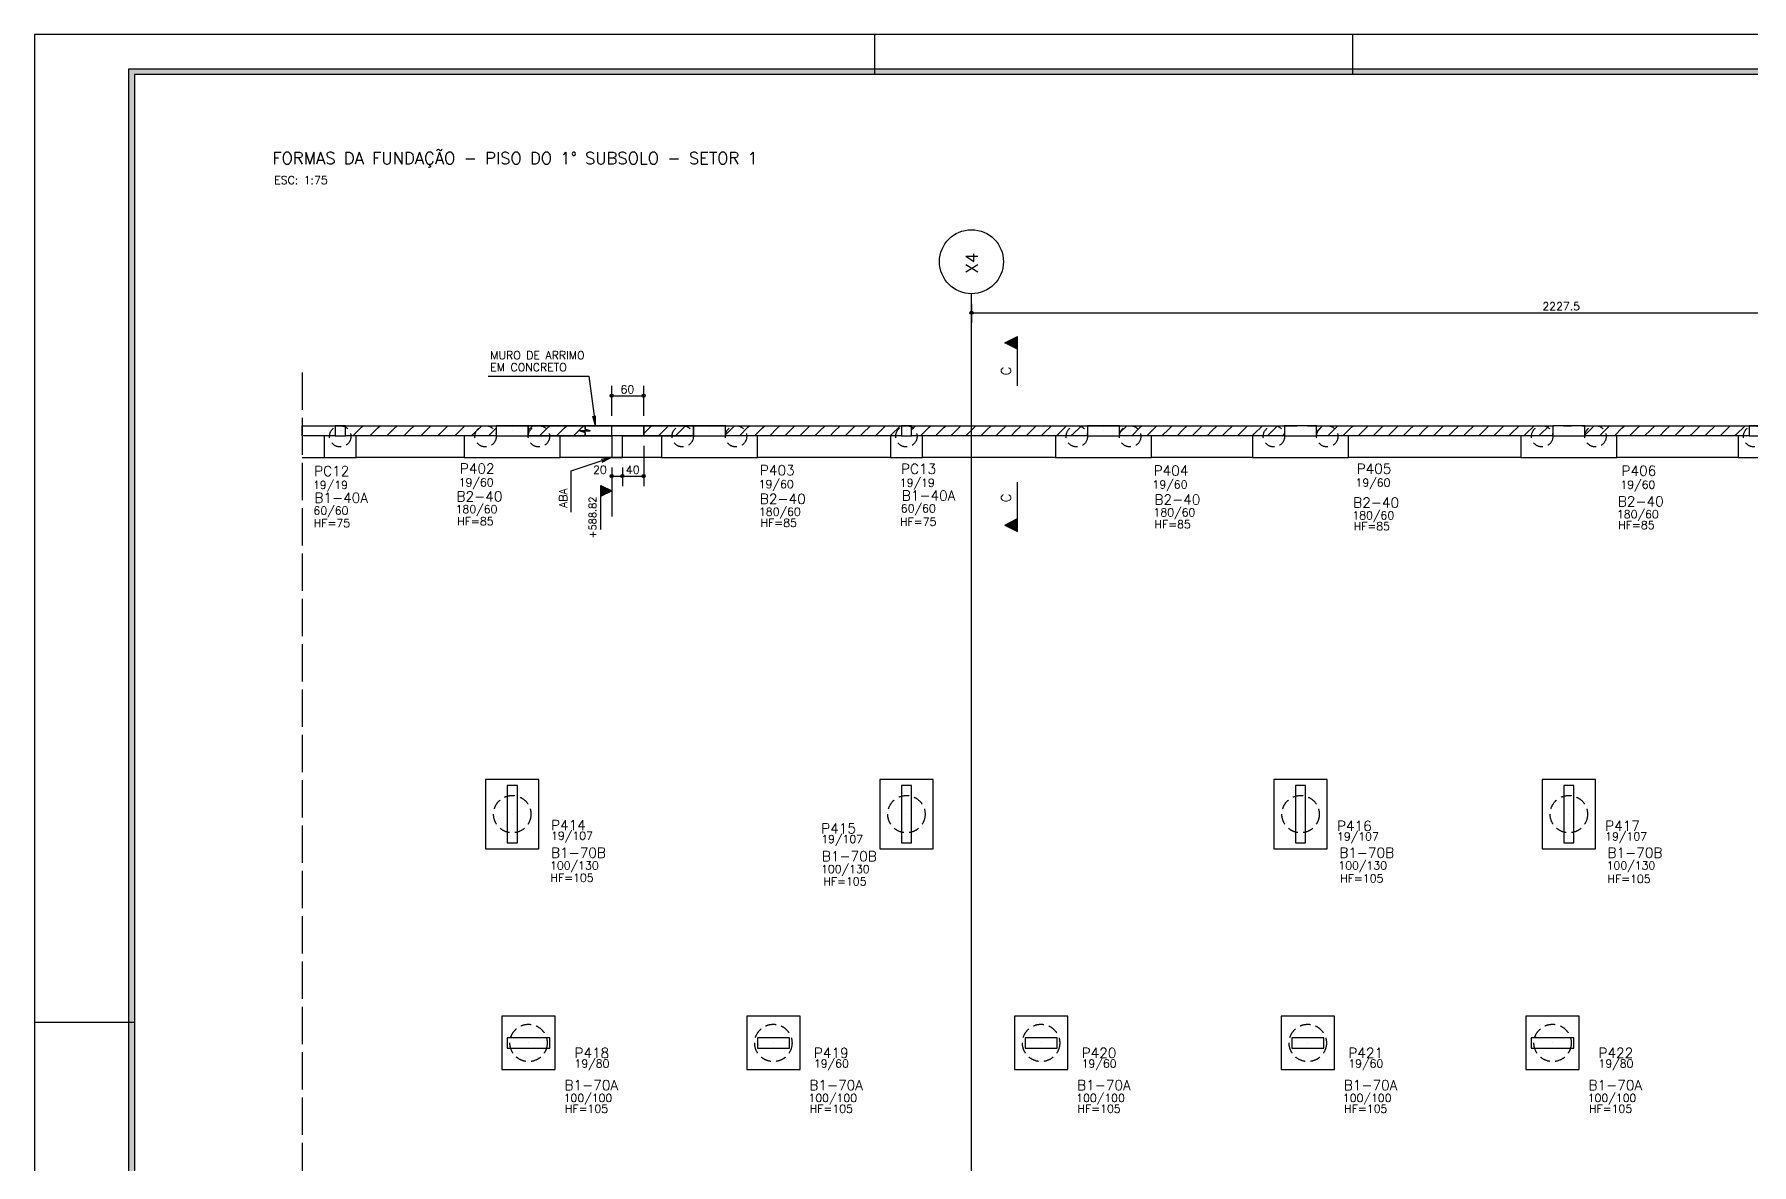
# Model space of a CAD drawing. Extents: x -5956 to 5211, y -572 to 5735.
# Drawn here: x -5956 to -2736, y 3616 to 5735 of the extents above; entities that cross this region are included whole.
import ezdxf

# ---------------------------------------------------------------- set-up
doc = ezdxf.new("R2010")
doc.units = 0
doc.header["$LTSCALE"] = 100
doc.header["$MEASUREMENT"] = 0
for name, pattern in [('ESTILO_TQS_0001', [0.85, 0.7, -0.15]), ('ESTILO_TQS_0002', [0.3, 0.2, -0.1]), ('ESTILO_TQS_0004', [2.4, 1.5, 0.2, 0.15, -0.2, 0.15, -0.2])]:
    doc.linetypes.add(name, pattern=pattern)
doc.layers.get('0').update_dxf_attribs({"color": 245, "linetype": 'CONTINUOUS'})
for name, color, linetype in [('01', 7, 'CONTINUOUS'), ('12', 7, 'CONTINUOUS'), ('16', 5, 'CONTINUOUS'), ('18', 4, 'CONTINUOUS'), ('2', 5, 'CONTINUOUS'), ('201', 7, 'ESTILO_TQS_0001'), ('205', 5, 'ESTILO_TQS_0004'), ('210', 7, 'ESTILO_TQS_0002'), ('221', 102, 'CONTINUOUS'), ('224', 7, 'CONTINUOUS'), ('240', 43, 'CONTINUOUS'), ('242', 7, 'CONTINUOUS'), ('251', 5, 'CONTINUOUS'), ('30', 7, 'CONTINUOUS'), ('9', 3, 'CONTINUOUS')]:
    doc.layers.add(name, color=color, linetype=linetype)
doc.styles.get("Standard").update_dxf_attribs({"font": 'ROMANS.SHX'})

# ---------------------------------------------------------------- blocks, each defined once
blk = doc.blocks.new('_H0B108D4A6C-007')
for p, q in [((-3049.126, 4983.607034), (-3032.182265, 5000.55077)), ((-3032.182265, 5000.55077), (-3031.137034, 5001.596)), ((-3021.852763, 4982.596), (-3005.541422, 4998.907341)), ((-3005.541422, 4998.907341), (-3002.852763, 5001.596)), ((-2993.568492, 4982.596), (-2978.900579, 4997.263912)), ((-2978.900579, 4997.263912), (-2974.568492, 5001.596)), ((-2965.284221, 4982.596), (-2952.259737, 4995.620484)), ((-2952.259737, 4995.620484), (-2946.284221, 5001.596)), ((-2936.999949, 4982.596), (-2925.618894, 4993.977055)), ((-2925.618894, 4993.977055), (-2917.999949, 5001.596)), ((-2908.715678, 4982.596), (-2898.978052, 4992.333626)), ((-2898.978052, 4992.333626), (-2889.715678, 5001.596)), ((-2872.337209, 4990.690198), (-2861.431407, 5001.596)), ((-2845.696366, 4989.046769), (-2833.147136, 5001.596)), ((-2819.055524, 4987.403341), (-2804.862864, 5001.596)), ((-2792.414681, 4985.759912), (-2776.578593, 5001.596)), ((-2765.773838, 4984.116483), (-2748.294322, 5001.596)), ((-2880.431407, 4982.596), (-2872.337209, 4990.690198)), ((-2852.147136, 4982.596), (-2845.696366, 4989.046769)), ((-2823.862864, 4982.596), (-2819.055524, 4987.403341)), ((-2795.578593, 4982.596), (-2792.414681, 4985.759912)), ((-2767.294322, 4982.596), (-2765.773838, 4984.116483))]:
    blk.add_line(p, q)
blk = doc.blocks.new('_H0B108D4A6C-008')
for p, q in [((-3552.126, 4989.723917), (-3540.742163, 5001.107754)), ((-3540.742163, 5001.107754), (-3540.253917, 5001.596)), ((-3530.969645, 4982.596), (-3513.621097, 4999.944548)), ((-3513.621097, 4999.944548), (-3511.969645, 5001.596)), ((-3502.685374, 4982.596), (-3486.500032, 4998.781342)), ((-3486.500032, 4998.781342), (-3483.685374, 5001.596)), ((-3474.401103, 4982.596), (-3459.378967, 4997.618136)), ((-3459.378967, 4997.618136), (-3455.401103, 5001.596)), ((-3446.116832, 4982.596), (-3432.257901, 4996.45493)), ((-3432.257901, 4996.45493), (-3427.116832, 5001.596)), ((-3417.83256, 4982.596), (-3405.136836, 4995.291724)), ((-3405.136836, 4995.291724), (-3398.83256, 5001.596)), ((-3389.548289, 4982.596), (-3378.015771, 4994.128518)), ((-3378.015771, 4994.128518), (-3370.548289, 5001.596)), ((-3361.264018, 4982.596), (-3350.894706, 4992.965312)), ((-3350.894706, 4992.965312), (-3342.264018, 5001.596)), ((-3332.979747, 4982.596), (-3323.77364, 4991.802106)), ((-3323.77364, 4991.802106), (-3313.979747, 5001.596)), ((-3296.652575, 4990.638901), (-3285.695476, 5001.596)), ((-3269.53151, 4989.475695), (-3257.411204, 5001.596)), ((-3242.410444, 4988.312489), (-3229.126933, 5001.596)), ((-3215.289379, 4987.149283), (-3200.842662, 5001.596)), ((-3188.168314, 4985.986077), (-3172.558391, 5001.596)), ((-3161.047249, 4984.822871), (-3144.274119, 5001.596)), ((-3133.926183, 4983.659665), (-3115.989848, 5001.596)), ((-3304.695476, 4982.596), (-3296.652575, 4990.638901)), ((-3276.411204, 4982.596), (-3269.53151, 4989.475695)), ((-3248.126933, 4982.596), (-3242.410444, 4988.312489)), ((-3219.842662, 4982.596), (-3215.289379, 4987.149283)), ((-3191.558391, 4982.596), (-3188.168314, 4985.986077)), ((-3163.274119, 4982.596), (-3161.047249, 4984.822871)), ((-3134.989848, 4982.596), (-3133.926183, 4983.659665))]:
    blk.add_line(p, q)
blk = doc.blocks.new('_H0B108D4A6C-009')
for p, q in [((-4311.626, 4993.89924), (-4304.348262, 5001.176979)), ((-4304.348262, 5001.176979), (-4303.92924, 5001.596)), ((-4294.644969, 4982.596), (-4277.603822, 4999.637147)), ((-4277.603822, 4999.637147), (-4275.644969, 5001.596)), ((-4266.360698, 4982.596), (-4250.859382, 4998.097316)), ((-4250.859382, 4998.097316), (-4247.360698, 5001.596)), ((-4238.076427, 4982.596), (-4224.114942, 4996.557485)), ((-4224.114942, 4996.557485), (-4219.076427, 5001.596)), ((-4209.792155, 4982.596), (-4197.370502, 4995.017653)), ((-4197.370502, 4995.017653), (-4190.792155, 5001.596)), ((-4181.507884, 4982.596), (-4170.626062, 4993.477822)), ((-4170.626062, 4993.477822), (-4162.507884, 5001.596)), ((-4153.223613, 4982.596), (-4143.881623, 4991.93799)), ((-4143.881623, 4991.93799), (-4134.223613, 5001.596)), ((-4117.137183, 4990.398159), (-4105.939342, 5001.596)), ((-4090.392743, 4988.858328), (-4077.65507, 5001.596)), ((-4063.648303, 4987.318496), (-4049.370799, 5001.596)), ((-4036.903863, 4985.778665), (-4021.086528, 5001.596)), ((-4010.159423, 4984.238833), (-3992.802257, 5001.596)), ((-4124.939342, 4982.596), (-4117.137183, 4990.398159)), ((-4096.65507, 4982.596), (-4090.392743, 4988.858328)), ((-4068.370799, 4982.596), (-4063.648303, 4987.318496)), ((-4040.086528, 4982.596), (-4036.903863, 4985.778665)), ((-4011.802257, 4982.596), (-4010.159423, 4984.238833)), ((-3983.517985, 4982.596), (-3983.414983, 4982.699002)), ((-3983.414983, 4982.699002), (-3981.626, 4984.487985))]:
    blk.add_line(p, q)
blk = doc.blocks.new('_H0B108D4A6C-010')
for p, q in [((-3921.626, 4987.919443), (-3908.740477, 5000.804966)), ((-3908.740477, 5000.804966), (-3907.949443, 5001.596)), ((-3898.665172, 4982.596), (-3882.09213, 4999.169042)), ((-3882.09213, 4999.169042), (-3879.665172, 5001.596)), ((-3870.3809, 4982.596), (-3855.443783, 4997.533118)), ((-3855.443783, 4997.533118), (-3851.3809, 5001.596)), ((-3842.096629, 4982.596), (-3828.795436, 4995.897193)), ((-3828.795436, 4995.897193), (-3823.096629, 5001.596)), ((-3813.812358, 4982.596), (-3802.147089, 4994.261269)), ((-3802.147089, 4994.261269), (-3794.812358, 5001.596)), ((-3785.528087, 4982.596), (-3775.498742, 4992.625344)), ((-3775.498742, 4992.625344), (-3766.528087, 5001.596)), ((-3757.243815, 4982.596), (-3748.850395, 4990.98942)), ((-3748.850395, 4990.98942), (-3738.243815, 5001.596)), ((-3722.202049, 4989.353496), (-3709.959544, 5001.596)), ((-3695.553702, 4987.717571), (-3681.675273, 5001.596)), ((-3668.905355, 4986.081647), (-3653.391002, 5001.596)), ((-3642.257008, 4984.445723), (-3625.10673, 5001.596)), ((-3728.959544, 4982.596), (-3722.202049, 4989.353496)), ((-3700.675273, 4982.596), (-3695.553702, 4987.717571)), ((-3672.391002, 4982.596), (-3668.905355, 4986.081647)), ((-3644.10673, 4982.596), (-3642.257008, 4984.445723)), ((-3615.822459, 4982.596), (-3615.608661, 4982.809798)), ((-3615.608661, 4982.809798), (-3612.126, 4986.292459))]:
    blk.add_line(p, q)
blk = doc.blocks.new('_H0B108D4A6C-011')
for p, q in [((-4660.626, 4984.310495), (-4644.28154, 5000.654955)), ((-4644.28154, 5000.654955), (-4643.340495, 5001.596)), ((-4634.056224, 4982.596), (-4617.5371, 4999.115124)), ((-4617.5371, 4999.115124), (-4615.056224, 5001.596)), ((-4605.771953, 4982.596), (-4590.79266, 4997.575293)), ((-4590.79266, 4997.575293), (-4586.771953, 5001.596)), ((-4577.487682, 4982.596), (-4564.04822, 4996.035461)), ((-4564.04822, 4996.035461), (-4558.487682, 5001.596)), ((-4549.20341, 4982.596), (-4537.303781, 4994.49563)), ((-4537.303781, 4994.49563), (-4530.20341, 5001.596)), ((-4520.919139, 4982.596), (-4510.559341, 4992.955798)), ((-4510.559341, 4992.955798), (-4501.919139, 5001.596)), ((-4492.634868, 4982.596), (-4483.814901, 4991.415967)), ((-4483.814901, 4991.415967), (-4473.634868, 5001.596)), ((-4457.070461, 4989.876136), (-4445.350597, 5001.596)), ((-4430.326021, 4988.336304), (-4417.066325, 5001.596)), ((-4403.581581, 4986.796473), (-4388.782054, 5001.596)), ((-4376.837141, 4985.256641), (-4360.497783, 5001.596)), ((-4350.092702, 4983.71681), (-4332.213512, 5001.596)), ((-4464.350597, 4982.596), (-4457.070461, 4989.876136)), ((-4436.066325, 4982.596), (-4430.326021, 4988.336304)), ((-4407.782054, 4982.596), (-4403.581581, 4986.796473)), ((-4379.497783, 4982.596), (-4376.837141, 4985.256641)), ((-4351.213512, 4982.596), (-4350.092702, 4983.71681))]:
    blk.add_line(p, q)
blk = doc.blocks.new('_H49D52006CD-001')
for p, q in [((-5030.126, 4993.112623), (-5022.927443, 5000.31118)), ((-5022.927443, 5000.31118), (-5022.54471, 5000.693914)), ((-5022.54471, 5000.693914), (-5022.399692, 5000.838931)), ((-5022.399692, 5000.838931), (-5022.285033, 5000.95359)), ((-5022.285033, 5000.95359), (-5022.118994, 5001.119629)), ((-5022.118994, 5001.119629), (-5021.642623, 5001.596)), ((-5008.822818, 4982.596), (-4995.926793, 4995.492025)), ((-4995.926793, 4995.492025), (-4994.108488, 4997.31033)), ((-4994.108488, 4997.31033), (-4993.419533, 4997.999285)), ((-4993.419533, 4997.999285), (-4992.874805, 4998.544013)), ((-4992.874805, 4998.544013), (-4992.085981, 4999.332838)), ((-4992.085981, 4999.332838), (-4989.822818, 5001.596)), ((-4968.926142, 4990.672871), (-4965.672266, 4993.926747)), ((-4965.672266, 4993.926747), (-4964.439374, 4995.159639)), ((-4964.439374, 4995.159639), (-4963.464578, 4996.134435)), ((-4963.464578, 4996.134435), (-4962.052967, 4997.546046)), ((-4962.052967, 4997.546046), (-4958.003013, 5001.596)), ((-4937.236045, 4990.543163), (-4935.459215, 4992.319993)), ((-4935.459215, 4992.319993), (-4934.05435, 4993.724858)), ((-4934.05435, 4993.724858), (-4932.019954, 4995.759254)), ((-4932.019954, 4995.759254), (-4926.183208, 5001.596)), ((-4977.003013, 4982.596), (-4968.926142, 4990.672871)), ((-4945.183208, 4982.596), (-4941.925492, 4985.853716)), ((-4941.925492, 4985.853716), (-4937.236045, 4990.543163))]:
    blk.add_line(p, q)
blk = doc.blocks.new('_H49D52006CD-004')
for p, q in [((-5373.126, 5000.13048), (-5371.752682, 5001.503798)), ((-5371.752682, 5001.503798), (-5371.66048, 5001.596)), ((-5358.840675, 4982.596), (-5341.934785, 4999.50189)), ((-5341.934785, 4999.50189), (-5339.840675, 5001.596)), ((-5327.02087, 4982.596), (-5312.116888, 4997.499982)), ((-5312.116888, 4997.499982), (-5308.02087, 5001.596)), ((-5295.201065, 4982.596), (-5282.298991, 4995.498074)), ((-5282.298991, 4995.498074), (-5276.201065, 5001.596)), ((-5263.381259, 4982.596), (-5252.481094, 4993.496165)), ((-5252.481094, 4993.496165), (-5244.381259, 5001.596)), ((-5231.561454, 4982.596), (-5222.663197, 4991.494257)), ((-5222.663197, 4991.494257), (-5212.561454, 5001.596)), ((-5192.8453, 4989.492349), (-5180.741649, 5001.596)), ((-5163.027403, 4987.490441), (-5148.921844, 5001.596)), ((-5133.209507, 4985.488532), (-5117.102039, 5001.596)), ((-5103.39161, 4983.486624), (-5090.126, 4996.752234)), ((-5199.741649, 4982.596), (-5192.8453, 4989.492349)), ((-5167.921844, 4982.596), (-5163.027403, 4987.490441)), ((-5136.102039, 4982.596), (-5133.209507, 4985.488532)), ((-5104.282234, 4982.596), (-5103.39161, 4983.486624))]:
    blk.add_line(p, q)
blk = doc.blocks.new('_H49D52006CD-005')
for p, q in [((-4813.673239, 4986.826748), (-4798.903987, 5001.596)), ((-4779.005024, 4989.675158), (-4767.084182, 5001.596)), ((-4754.264377, 4982.596), (-4739.020481, 4997.839896)), ((-4739.020481, 4997.839896), (-4735.264377, 5001.596)), ((-4786.084182, 4982.596), (-4779.005024, 4989.675158)), ((-4722.444572, 4982.596), (-4720.626, 4984.414572))]:
    blk.add_line(p, q)

msp = doc.modelspace()

# ---------------------------------------------------------------- linework, layer by layer
for p, q in [((-4381.211292, 5735.409286), (-4381.211292, 5660.409286)), ((-3484.961292, 5735.409286), (-3484.961292, 5660.409286)), ((-4894.193505, 4807.16056), (-4894.193505, 4889.610826)), ((-4894.193505, 4889.610826), (-4873.673239, 4879.350693)), ((-4894.193505, 4869.090519), (-4873.673239, 4879.350693)), ((-4892.363426, 4870.005559), (-4892.363426, 4888.695828)), ((-4890.533387, 4870.920599), (-4890.533387, 4887.780788)), ((-4888.703308, 4871.835638), (-4888.703308, 4886.865748)), ((-4886.873269, 4872.750637), (-4886.873269, 4885.950708)), ((-4885.043231, 4873.665677), (-4885.04319, 4885.035669)), ((-4883.213152, 4874.580716), (-4883.213152, 4884.12067)), ((-4881.383113, 4875.495756), (-4881.383113, 4883.20563)), ((-4879.553034, 4876.410796), (-4879.553075, 4882.290591)), ((-4877.722996, 4877.325835), (-4877.722996, 4881.375551)), ((-4875.892957, 4878.240834), (-4875.892957, 4880.460511)), ((-5956.211292, 3882.909286), (-5768.711292, 3882.909286))]:
    msp.add_line(p, q)
for points in [[(-5956.211292, -572.090714), (5211.288708, -572.090714), (5211.288708, 5735.409286), (-5956.211292, 5735.409286), (-5956.211292, -572.090714)], [(5136.288708, -497.090714), (5136.288708, -507.590714), (-5779.211292, -507.590714), (-5779.211292, 5670.909286), (5136.288708, 5670.909286), (5136.288708, 5660.409286), (-5768.711292, 5660.409286), (-5768.711292, -497.090714), (5136.288708, -497.090714)], [(-5768.711292, -497.090714), (5136.288708, -497.090714), (5136.288708, 5660.409286), (-5768.711292, 5660.409286), (-5768.711292, -497.090714)]]:
    msp.add_lwpolyline(points)
for points in [[(-5768.711292, 5660.409286), (-5779.211292, -507.590714), (-5779.211292, 5670.909286)], [(-5768.711292, 5660.409286), (-5779.211292, 5670.909286), (5136.288708, 5670.909286)], [(-5768.711292, 5660.409286), (5136.288708, 5670.909286), (5136.288708, 5660.409286)], [(-5768.711292, 5660.409286), (-5768.711292, -497.090714), (-5779.211292, -507.590714)]]:
    msp.add_solid(points)
at = {"layer": '01'}
for p, q in [((-5454.126, 4941.596), (-5412.626, 4941.596)), ((-5150.126, 4941.596), (-5352.626, 4941.596)), ((-4780.626, 4941.596), (-4970.126, 4941.596)), ((-4351.126, 4941.596126), (-4600.626, 4941.596126)), ((-4041.626, 4941.596), (-4291.126, 4941.596)), ((-3672.126, 4941.596), (-3861.626, 4941.596)), ((-3169.126, 4941.596), (-3492.126, 4941.596)), ((-2761.626004, 4941.596), (-2989.126, 4941.596))]:
    msp.add_line(p, q, dxfattribs=at)
for points in [[(-5454.126, 5001.596), (-5392.126, 5001.596), (-5392.126, 4982.596), (-5454.126, 4982.596), (-5454.126, 5001.596)], [(-5373.126, 5001.596), (-5090.126, 5001.596), (-5090.126, 4982.596), (-5373.126, 4982.596), (-5373.126, 5001.596)], [(-5030.126, 5001.596), (-4720.626, 5001.596), (-4720.626, 4982.596), (-5030.126, 4982.596), (-5030.126, 5001.596)], [(-4660.626, 5001.596), (-4330.626, 5001.596), (-4330.626, 4982.596), (-4660.626, 4982.596), (-4660.626, 5001.596)], [(-4311.626, 5001.596), (-3981.626, 5001.596), (-3981.626, 4982.596), (-4311.626, 4982.596), (-4311.626, 5001.596)], [(-3921.626, 5001.596), (-3612.126, 5001.596), (-3612.126, 4982.596), (-3921.626, 4982.596), (-3921.626, 5001.596)], [(-3552.126, 5001.596), (-3109.126, 5001.596), (-3109.126, 4982.596), (-3552.126, 4982.596), (-3552.126, 5001.596)], [(-3049.126, 5001.596), (-2741.126004, 5001.596), (-2741.126004, 4982.596), (-3049.126, 4982.596), (-3049.126, 5001.596)]]:
    msp.add_lwpolyline(points, dxfattribs=at)
at = {"layer": '18'}
msp.add_line((-4199.123325, 2665.096), (-4199.123325, 5249.096126), dxfattribs=at)
msp.add_lwpolyline([(-4923.673239, 4982.596), (-4873.673239, 4982.596), (-4873.673239, 4941.596), (-4853.673239, 4941.596), (-4853.673239, 4982.596), (-4813.673239, 4982.596), (-4813.673239, 5001.596), (-4923.673239, 5001.596), (-4923.673239, 4995.262673), (-4914.17324, 4992.096), (-4933.173239, 4992.096), (-4923.673239, 4988.929345), (-4923.673239, 4982.596)], dxfattribs=at)
msp.add_circle((-4199.123325, 5309.096126), 60, dxfattribs=at)
at = {"layer": '2'}
for points in [[(-5373.126, 4982.596), (-5373.126, 5001.596), (-5392.126, 5001.596), (-5392.126, 4982.596), (-5373.126, 4982.596)], [(-5030.126, 4982.596), (-5030.126, 5001.596), (-5090.126, 5001.596), (-5090.126, 4982.596), (-5030.126, 4982.596)], [(-4660.626, 4982.596), (-4660.626, 5001.596), (-4720.626, 5001.596), (-4720.626, 4982.596), (-4660.626, 4982.596)], [(-4311.626, 4982.596), (-4311.626, 5001.596), (-4330.626, 5001.596), (-4330.626, 4982.596), (-4311.626, 4982.596)], [(-3921.626, 4982.596), (-3921.626, 5001.596), (-3981.626, 5001.596), (-3981.626, 4982.596), (-3921.626, 4982.596)], [(-3552.126, 4982.596), (-3552.126, 5001.596), (-3612.126, 5001.596), (-3612.126, 4982.596), (-3552.126, 4982.596)], [(-3049.126, 4982.596), (-3049.126, 5001.596), (-3109.126, 5001.596), (-3109.126, 4982.596), (-3049.126, 4982.596)], [(-2722.126004, 4982.596), (-2722.126004, 5001.596), (-2741.126004, 5001.596), (-2741.126004, 4982.596), (-2722.126004, 4982.596)], [(-5069.626, 4219.596), (-5050.626, 4219.596), (-5050.626, 4326.596), (-5069.626, 4326.596), (-5069.626, 4219.596)], [(-4330.626, 4219.596), (-4311.626, 4219.596), (-4311.626, 4326.596), (-4330.626, 4326.596), (-4330.626, 4219.596)], [(-3591.626, 4219.596), (-3572.626, 4219.596), (-3572.626, 4326.596), (-3591.626, 4326.596), (-3591.626, 4219.596)], [(-3088.626, 4219.596), (-3069.626, 4219.596), (-3069.626, 4326.596), (-3088.626, 4326.596), (-3088.626, 4219.596)], [(-4989.626, 3834.596), (-4989.626, 3853.596), (-5069.626, 3853.596), (-5069.626, 3834.596), (-4989.626, 3834.596)], [(-4540.626021, 3834.596), (-4540.626021, 3853.596), (-4600.626021, 3853.596), (-4600.626021, 3834.596), (-4540.626021, 3834.596)], [(-4038.626021, 3834.596), (-4038.626021, 3853.596), (-4098.626021, 3853.596), (-4098.626021, 3834.596), (-4038.626021, 3834.596)], [(-3538.626021, 3834.596), (-3538.626021, 3853.596), (-3598.626021, 3853.596), (-3598.626021, 3834.596), (-3538.626021, 3834.596)], [(-3069.626, 3834.596), (-3069.626, 3853.596), (-3149.626, 3853.596), (-3149.626, 3834.596), (-3069.626, 3834.596)]]:
    msp.add_lwpolyline(points, dxfattribs=at)
at = {"layer": '201'}
msp.add_lwpolyline([(-5454.126, 5101.596), (-5454.126, 2665.096), (-3819.126021, 2665.096), (-3819.126021, -93.404)], dxfattribs=at)
at = {"layer": '205'}
msp.add_line((-5454.126, 5001.596), (-3.123768, 5001.596), dxfattribs=at)
at = {"layer": '210'}
msp.add_line((-4873.673239, 4982.596), (-4873.673239, 5001.596), dxfattribs=at)
for centre, radius in [((-5382.626, 4981.596), 20), ((-5110.126, 4981.596), 20), ((-5010.126, 4981.596), 20), ((-4740.626, 4981.596), 20), ((-4640.626, 4981.596), 20), ((-4321.126, 4981.596126), 20), ((-4001.626, 4981.596), 20), ((-3901.626, 4981.596), 20), ((-3632.126, 4981.596), 20), ((-3532.126, 4981.596), 20), ((-3129.126, 4981.596), 20), ((-3029.126, 4981.596), 20), ((-2731.626004, 4981.596), 20), ((-5060.126, 4273.096), 35), ((-4321.126, 4273.096), 35), ((-3582.126, 4273.096), 35), ((-3079.126, 4273.096), 35), ((-5029.626464, 3844.095874), 35), ((-4570.626485, 3844.095874), 35), ((-4068.626021, 3844.096), 35), ((-3568.626021, 3844.096), 35), ((-3109.626464, 3844.095874), 35)]:
    msp.add_circle(centre, radius, dxfattribs=at)
at = {"layer": '221', "color": 11, "linetype": 'Continuous'}
for p, q in [((-4199.123325, 5249.096126), (-4199.123325, 5249.096126)), ((-4199.123325, 5230.346126), (-4199.123325, 5194.695488)), ((-4199.123325, 5213.445488), (-1971.623768, 5213.445488)), ((-4873.673239, 5020.346), (-4873.673239, 5076.376881)), ((-4873.673239, 5057.626881), (-4813.673239, 5057.626881)), ((-4813.673239, 5020.346), (-4813.673239, 5076.376881)), ((-4873.673239, 5001.596), (-4873.673239, 5001.596)), ((-4813.673239, 5001.596), (-4813.673239, 5001.596)), ((-4813.673239, 4982.596), (-4813.673239, 4982.596)), ((-4813.673239, 4963.846), (-4813.673239, 4888.233099)), ((-4873.673239, 4941.596), (-4873.673239, 4941.596)), ((-4853.673239, 4941.596), (-4853.673239, 4941.596)), ((-4853.673239, 4941.596), (-4853.673239, 4941.596)), ((-4873.673239, 4922.846), (-4873.673239, 4888.233099)), ((-4873.673239, 4906.983099), (-4853.673239, 4906.983099)), ((-4853.673239, 4922.846), (-4853.673239, 4888.233099)), ((-4853.673239, 4922.846), (-4853.673239, 4888.233099)), ((-4853.673239, 4906.983099), (-4813.673239, 4906.983099))]:
    msp.add_line(p, q, dxfattribs=at)
at = {"layer": '221'}
msp.add_line((-4873.673239, 4922.846), (-4873.673239, 4831.141232), dxfattribs=at)
at = {"layer": '221', "color": 11, "linetype": 'Continuous'}
for points in [[(-5105.564636, 5094.158799), (-4916.37548, 5094.158799), (-4903.955225, 5001.596), (-4908.853082, 5019.694991), (-4903.955225, 5001.596), (-4904.001828, 5020.345942)], [(-4949.617168, 4839.625908), (-4949.617168, 4916.881089), (-4874.803228, 4941.596), (-4891.686902, 4933.440998), (-4874.803228, 4941.596), (-4893.222274, 4938.088689)]]:
    msp.add_lwpolyline(points, dxfattribs=at)
for centre, radius in [((-4199.123325, 5213.445488), 3), ((-4199.123325, 5213.445488), 1.5), ((-4873.673239, 5057.626881), 3), ((-4873.673239, 5057.626881), 1.5), ((-4813.673239, 5057.626881), 3), ((-4813.673239, 5057.626881), 1.5), ((-4873.673239, 4906.983099), 3), ((-4873.673239, 4906.983099), 1.5), ((-4853.673239, 4906.983099), 3), ((-4853.673239, 4906.983099), 3), ((-4853.673239, 4906.983099), 1.5), ((-4853.673239, 4906.983099), 1.5), ((-4813.673239, 4906.983099), 3), ((-4813.673239, 4906.983099), 1.5)]:
    msp.add_circle(centre, radius, dxfattribs=at)
at = {"layer": '224'}
for p, q in [((-4136.597112, 5156.755981), (-4112.5971, 5168.755981)), ((-4112.5971, 5144.755958), (-4136.597112, 5156.755981)), ((-4134.001031, 5155.457923), (-4134.001031, 5158.054038)), ((-4131.860665, 5154.387763), (-4131.860665, 5159.124267)), ((-4129.7203, 5153.317558), (-4129.720243, 5160.194473)), ((-4127.579877, 5152.247352), (-4127.579831, 5161.264678)), ((-4125.439454, 5151.177146), (-4125.439454, 5162.334884)), ((-4123.299043, 5150.106941), (-4123.299089, 5163.405044)), ((-4121.158677, 5149.036735), (-4121.158677, 5164.47525)), ((-4119.018312, 5147.966575), (-4119.018312, 5165.545455)), ((-4116.8779, 5146.896369), (-4116.8779, 5166.615615)), ((-4114.737535, 5145.826164), (-4114.737535, 5167.685821)), ((-4112.5971, 5076.596), (-4112.5971, 5168.755981)), ((-4112.5971, 4803.236019), (-4112.5971, 4895.396)), ((-4136.597112, 4815.236019), (-4112.5971, 4827.236042)), ((-4136.597112, 4815.236019), (-4112.5971, 4803.236019)), ((-4134.001031, 4813.937962), (-4134.001031, 4816.534077)), ((-4131.860665, 4812.867733), (-4131.860665, 4817.604237)), ((-4129.720243, 4811.797527), (-4129.7203, 4818.674442)), ((-4127.579831, 4810.727322), (-4127.579877, 4819.744648)), ((-4125.439454, 4809.657116), (-4125.439454, 4820.814854)), ((-4123.299089, 4808.586956), (-4123.299043, 4821.885059)), ((-4121.158677, 4807.51675), (-4121.158677, 4822.955265)), ((-4119.018312, 4806.446545), (-4119.018312, 4824.025425)), ((-4116.8779, 4805.376385), (-4116.8779, 4825.095631)), ((-4114.737535, 4804.306179), (-4114.737535, 4826.165836))]:
    msp.add_line(p, q, dxfattribs=at)
at = {"layer": '240'}
for points in [[(-5454.126, 5001.596), (-5392.126, 5001.596), (-5392.126, 4982.596), (-5454.126, 4982.596), (-5454.126, 5001.596)], [(-5373.126, 5001.596), (-5090.126, 5001.596), (-5090.126, 4982.596), (-5373.126, 4982.596), (-5373.126, 5001.596)], [(-5030.126, 5001.596), (-5030.126, 4982.596), (-4923.673239, 4982.596), (-4923.673239, 4988.929345), (-4933.173239, 4992.096), (-4914.17324, 4992.096), (-4923.673239, 4995.262673), (-4923.673239, 5001.596), (-5030.126, 5001.596)], [(-4813.673239, 4982.596), (-4720.626, 4982.596), (-4720.626, 5001.596), (-4813.673239, 5001.596), (-4813.673239, 4982.596)], [(-4660.626, 5001.596), (-4330.626, 5001.596), (-4330.626, 4982.596), (-4660.626, 4982.596), (-4660.626, 5001.596)], [(-4311.626, 5001.596), (-3981.626, 5001.596), (-3981.626, 4982.596), (-4311.626, 4982.596), (-4311.626, 5001.596)], [(-3921.626, 5001.596), (-3612.126, 5001.596), (-3612.126, 4982.596), (-3921.626, 4982.596), (-3921.626, 5001.596)], [(-3552.126, 5001.596), (-3109.126, 5001.596), (-3109.126, 4982.596), (-3552.126, 4982.596), (-3552.126, 5001.596)], [(-3049.126, 5001.596), (-2741.126004, 5001.596), (-2741.126004, 4982.596), (-3049.126, 4982.596), (-3049.126, 5001.596)]]:
    msp.add_lwpolyline(points, dxfattribs=at)
at = {"layer": '242'}
for p, q in [((-5382.626, 4992.096), (-5382.626, 4992.096)), ((-5060.126, 4992.096), (-5060.126, 4992.096)), ((-4690.626, 4992.096), (-4690.626, 4992.096)), ((-4321.126, 4992.096), (-4321.126, 4992.096)), ((-3951.626, 4992.096), (-3951.626, 4992.096)), ((-3582.126, 4992.096), (-3582.126, 4992.096)), ((-3079.126, 4992.096), (-3079.126, 4992.096)), ((-5060.126, 4273.096), (-5060.126, 4273.096)), ((-4321.126, 4273.096), (-4321.126, 4273.096)), ((-3582.126, 4273.096), (-3582.126, 4273.096)), ((-3079.126, 4273.096), (-3079.126, 4273.096)), ((-5029.626, 3844.096), (-5029.626, 3844.096)), ((-4570.626021, 3844.096), (-4570.626021, 3844.096)), ((-4068.626021, 3844.096), (-4068.626021, 3844.096)), ((-3568.626021, 3844.096), (-3568.626021, 3844.096)), ((-3109.626, 3844.096), (-3109.626, 3844.096))]:
    msp.add_line(p, q, dxfattribs=at)
at = {"layer": '251', "linetype": 'Continuous'}
for p, q in [((-5412.626, 4982.596), (-5412.626, 4941.596)), ((-5352.626, 4941.596), (-5352.626, 4982.596)), ((-5150.126, 4982.596), (-5150.126, 4941.596)), ((-4970.126, 4941.596), (-4970.126, 4982.596)), ((-4780.626, 4982.596), (-4780.626, 4941.596)), ((-4600.626, 4941.596), (-4600.626, 4982.596)), ((-4351.126, 4982.596126), (-4351.126, 4941.596126)), ((-4291.126, 4941.596126), (-4291.126, 4982.596126)), ((-4041.626, 4982.596), (-4041.626, 4941.596)), ((-3861.626, 4941.596), (-3861.626, 4982.596)), ((-3672.126, 4982.596), (-3672.126, 4941.596)), ((-3492.126, 4941.596), (-3492.126, 4982.596)), ((-3169.126, 4982.596), (-3169.126, 4941.596)), ((-2989.126, 4941.596), (-2989.126, 4982.596)), ((-2761.626004, 4982.596), (-2761.626004, 4941.596)), ((-5412.626, 4941.596), (-5352.626, 4941.596)), ((-5150.126, 4941.596), (-4970.126, 4941.596)), ((-4780.626, 4941.596), (-4600.626, 4941.596)), ((-4351.126, 4941.596126), (-4291.126, 4941.596126)), ((-4041.626, 4941.596), (-3861.626, 4941.596)), ((-3672.126, 4941.596), (-3492.126, 4941.596)), ((-3169.126, 4941.596), (-2989.126, 4941.596)), ((-2761.626004, 4941.596), (-2701.626004, 4941.596))]:
    msp.add_line(p, q, dxfattribs=at)
for points in [[(-5110.126, 4338.096), (-5110.126, 4208.096), (-5010.126, 4208.096), (-5010.126, 4338.096), (-5110.126, 4338.096)], [(-4371.126, 4338.096), (-4371.126, 4208.096), (-4271.126, 4208.096), (-4271.126, 4338.096), (-4371.126, 4338.096)], [(-3632.126, 4338.096), (-3632.126, 4208.096), (-3532.126, 4208.096), (-3532.126, 4338.096), (-3632.126, 4338.096)], [(-3129.126, 4338.096), (-3129.126, 4208.096), (-3029.126, 4208.096), (-3029.126, 4338.096), (-3129.126, 4338.096)], [(-4979.626464, 3894.095874), (-5079.626464, 3894.095874), (-5079.626464, 3794.095874), (-4979.626464, 3794.095874), (-4979.626464, 3894.095874)], [(-4520.626485, 3894.095874), (-4620.626485, 3894.095874), (-4620.626485, 3794.095874), (-4520.626485, 3794.095874), (-4520.626485, 3894.095874)], [(-4018.626021, 3894.096), (-4118.626021, 3894.096), (-4118.626021, 3794.096), (-4018.626021, 3794.096), (-4018.626021, 3894.096)], [(-3518.626021, 3894.096), (-3618.626021, 3894.096), (-3618.626021, 3794.096), (-3518.626021, 3794.096), (-3518.626021, 3894.096)], [(-3059.626464, 3894.095874), (-3159.626464, 3894.095874), (-3159.626464, 3794.095874), (-3059.626464, 3794.095874), (-3059.626464, 3894.095874)]]:
    msp.add_lwpolyline(points, dxfattribs=at)
at = {"layer": '30'}
msp.add_lwpolyline([(-4923.673239, 4982.596), (-4873.673239, 4982.596), (-4873.673239, 4941.596), (-4853.673239, 4941.596), (-4853.673239, 4982.596), (-4813.673239, 4982.596), (-4813.673239, 5001.596), (-4923.673239, 5001.596), (-4923.673239, 4995.262673), (-4914.17324, 4992.096), (-4933.173239, 4992.096), (-4923.673239, 4988.929345), (-4923.673239, 4982.596)], dxfattribs=at)

# ---------------------------------------------------------------- block references
at = {"layer": '240'}
for name in ['_H49D52006CD-004', '_H49D52006CD-001', '_H49D52006CD-005', '_H0B108D4A6C-011', '_H0B108D4A6C-009', '_H0B108D4A6C-010', '_H0B108D4A6C-008', '_H0B108D4A6C-007']:
    msp.add_blockref(name, (0, 0), dxfattribs=at)

# ---------------------------------------------------------------- texts
msp.add_text('ESC: 1:75', height=15).set_placement((-5506.404819, 5454.51005))
msp.add_text('+588.82', height=13.5, rotation=90).set_placement((-4902.891052, 4789.955621))
at = {"layer": '12', "linetype": 'Continuous'}
for s, p in [('19/19', (-5433.777281, 4882.912982)), ('19/60', (-5160.601435, 4887.617723)), ('19/60', (-4598.015663, 4884.427706)), ('19/19', (-4333.466189, 4887.007908)), ('19/60', (-3859.678752, 4883.733628)), ('19/60', (-3479.173407, 4887.265748)), ('19/60', (-2982.529596, 4883.40335)), ('60/60', (-5432.836909, 4834.837238)), ('180/60', (-5166.337229, 4837.535068)), ('HF=85', (-5163.306122, 4814.867576)), ('180/60', (-4597.652348, 4832.738457)), ('60/60', (-4331.59258, 4838.899119)), ('180/60', (-3857.866674, 4831.419538)), ('180/60', (-3485.050347, 4825.807291)), ('180/60', (-2988.9952, 4828.028751)), ('HF=75', (-5432.361166, 4811.278341)), ('HF=85', (-4594.621241, 4811.853777)), ('HF=75', (-4333.077931, 4814.032826)), ('HF=85', (-3856.083536, 4809.168035)), ('HF=85', (-3482.613511, 4805.516882)), ('HF=85', (-2986.558365, 4807.738341)), ('19/107', (-4987.370206, 4225.191912)), ('19/107', (-4480.783481, 4219.00159)), ('19/107', (-3513.8011, 4223.737282)), ('19/107', (-3010.926328, 4223.904253)), ('19/80', (-4943.575593, 3797.920633)), ('19/60', (-4494.575615, 3797.920633)), ('19/60', (-3992.575615, 3797.920633)), ('19/60', (-3492.575615, 3797.920633)), ('19/80', (-3023.575593, 3797.920633)), ('100/100', (-4963.841603, 3733.410338)), ('100/100', (-4504.841624, 3733.410338)), ('100/100', (-4002.84116, 3733.410464)), ('100/100', (-3502.84116, 3733.410464)), ('100/100', (-3043.841603, 3733.410338)), ('HF=105', (-4961.404767, 3713.119929)), ('HF=105', (-4502.404788, 3713.119929)), ('HF=105', (-4000.404324, 3713.120055)), ('HF=105', (-3500.404324, 3713.120055)), ('HF=105', (-3041.404767, 3713.119929))]:
    msp.add_text(s, height=15, dxfattribs=at).set_placement(p)
for s, p in [('100/130', (-4989.263444, 4169.317337)), ('100/130', (-3511.263444, 4169.317337)), ('100/130', (-3008.263444, 4169.317337)), ('HF=105', (-4988.585277, 4146.388924)), ('100/130', (-4481.276335, 4162.645485)), ('HF=105', (-4476.904963, 4139.453271)), ('HF=105', (-3507.85934, 4145.157856)), ('HF=105', (-3006.793876, 4144.190588))]:
    msp.add_text(s, height=15, rotation=360, dxfattribs=at).set_placement(p)
at = {"layer": '16'}
msp.add_text('FORMAS DA FUNDAÇÃO - PISO DO 1%%d SUBSOLO - SETOR 1', height=22.5, dxfattribs=at).set_placement((-5510.046912, 5492.055599))
at = {"layer": '18'}
msp.add_text('X4', height=22.5, rotation=90, dxfattribs=at).set_placement((-4187.347855, 5287.343295))
at = {"layer": '221', "color": 11, "linetype": 'Continuous'}
for s, p in [('2227.5', (-3128.873546, 5217.945488)), ('MURO DE ARRIMO', (-5101.371925, 5126.189985)), ('EM CONCRETO', (-5101.371925, 5103.689985)), ('60', (-4857.173239, 5062.126881)), ('20', (-4908.673234, 4911.483099)), ('40', (-4847.173239, 4911.483099))]:
    msp.add_text(s, height=15, dxfattribs=at).set_placement(p)
msp.add_text('ABA', height=15, rotation=90, dxfattribs=at).set_placement((-4957.146517, 4847.31518))
at = {"layer": '224', "linetype": 'Continuous'}
for p in [(-4125.095059, 5095.874605), (-4125.095059, 4857.917395)]:
    msp.add_text('C', height=18.2, rotation=90, dxfattribs=at).set_placement(p)
at = {"layer": '9', "linetype": 'Continuous'}
for s, p in [('P402', (-5158.411681, 4911.822025)), ('P403', (-4595.82591, 4908.632009)), ('PC13', (-4331.276436, 4911.21221)), ('P404', (-3857.488999, 4907.937931)), ('P405', (-3476.983653, 4911.47005)), ('P406', (-2980.339842, 4907.607652)), ('PC12', (-5431.587527, 4907.117284)), ('P414', (-4987.370206, 4243.191912)), ('P415', (-4480.783481, 4237.00159)), ('P416', (-3513.8011, 4241.737282)), ('P417', (-3010.926328, 4241.904253)), ('P418', (-4943.575593, 3815.920633)), ('P419', (-4494.575615, 3815.920633)), ('P420', (-3992.575615, 3815.920633)), ('P421', (-3492.575615, 3815.920633)), ('P422', (-3023.575593, 3815.920633))]:
    msp.add_text(s, height=18.75, dxfattribs=at).set_placement(p)
at = {"layer": '9'}
for s, p in [('B1-40A', (-5431.092728, 4856.999201)), ('B2-40', (-5164.593048, 4859.697031)), ('B2-40', (-4595.908167, 4854.90042)), ('B1-40A', (-4329.8484, 4861.061082)), ('B2-40', (-3856.122494, 4853.581501)), ('B2-40', (-3483.306166, 4847.969254)), ('B2-40', (-2987.25102, 4850.190714)), ('B1-70A', (-4962.097422, 3755.572301)), ('B1-70A', (-4503.097443, 3755.572301)), ('B1-70A', (-4001.096979, 3755.572427)), ('B1-70A', (-3501.096979, 3755.572427)), ('B1-70A', (-3042.097422, 3755.572301))]:
    msp.add_text(s, height=18.75, dxfattribs=at).set_placement(p)
for p in [(-4987.519263, 4191.4793), (-4479.532154, 4184.807448), (-3509.519263, 4191.4793), (-3006.519263, 4191.4793)]:
    msp.add_text('B1-70B', height=18.75, rotation=360, dxfattribs=at).set_placement(p)

doc.saveas('drawing.dxf')
